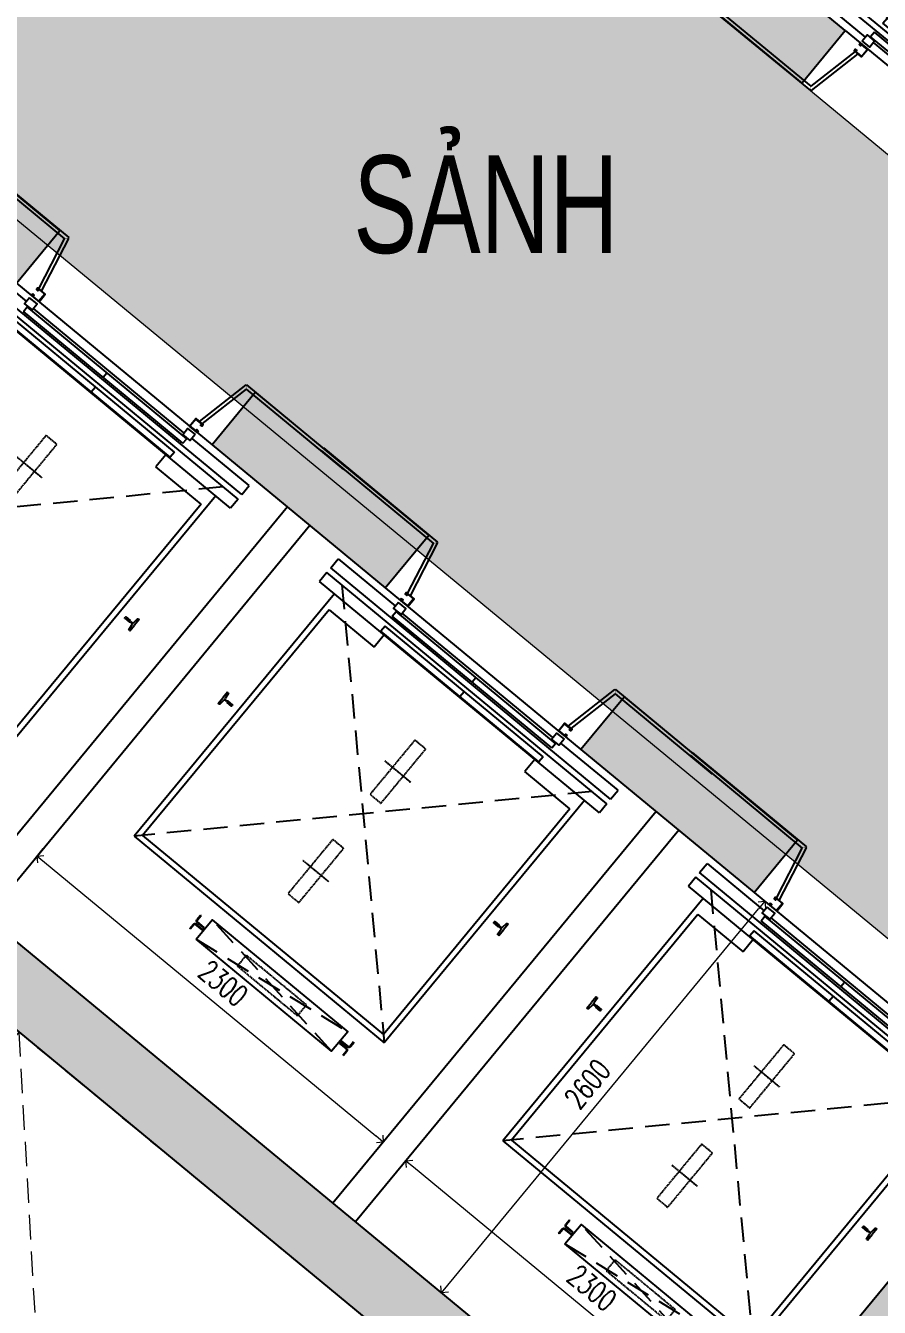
# Model space of a CAD drawing. Header units: millimetres. Extents: x -11451263 to 11578383104, y -507 to 1450429.
# Drawn here: x 11402655 to 11407028, y 1107144 to 1113707 of the extents above; entities that cross this region are included whole.
import ezdxf
from ezdxf.enums import TextEntityAlignment as Align

# ---------------------------------------------------------------- set-up
doc = ezdxf.new("R2010")
doc.units = ezdxf.units.MM
doc.header["$MEASUREMENT"] = 0
for name, pattern in [('DASH2-1', [3, 2, -1]), ('HIDDEN', [0.375, 0.25, -0.125]), ('xref.asix of  podium$0$xref.asix of  podium$0$CENTERX2', [4, 2.5, -0.5, 0.5, -0.5]), ('xref.asix of  podium$0$xref.asix of  podium$0$HIDDEN', [0.375, 0.25, -0.125]), ('xref.asix of  podium$0$xref.asix of  podium$0$PHANTOMX2', [5, 2.5, -0.5, 0.5, -0.5, 0.5, -0.5])]:
    doc.linetypes.add(name, pattern=pattern)
doc.layers.get('0').update_dxf_attribs({"linetype": 'CONTINUOUS', "lineweight": 13})
doc.layers.get('Defpoints').update_dxf_attribs({"color": 5, "linetype": 'CONTINUOUS', "lineweight": 13})
for name, color, linetype in [('A-WALL-PATT', 251, 'CONTINUOUS'), ('KT-Net cot vach', 6, 'CONTINUOUS'), ('KT-Text', 7, 'CONTINUOUS'), ('thang may block', 36, 'CONTINUOUS'), ('xref.asix of  podium$0$xref.asix of  podium$0$KC-Betong', 6, 'CONTINUOUS'), ('xref.asix of  podium$0$xref.asix of  podium$0$KT-Net manh', 139, 'CONTINUOUS'), ('xref.asix of  podium$0$xref.asix of  podium$0$KT-Noi that', 36, 'CONTINUOUS')]:
    doc.layers.add(name, color=color, linetype=linetype)
for name, color, linetype, lineweight in [('KT-Kich thuoc', 159, 'CONTINUOUS', 18), ('KT-Net thay', 7, 'CONTINUOUS', 25), ('KT-Net to mau', 159, 'CONTINUOUS', 18), ('KT-Vat lieu', 250, 'CONTINUOUS', 9), ('SPE-MEP-HVAC', 140, 'CONTINUOUS', 0)]:
    doc.layers.add(name, color=color, linetype=linetype, lineweight=lineweight)
doc.styles.add('xref.asix of  podium$0$xref.asix of  podium$0$DIM', font='vnsimli.shx', dxfattribs={"width": 0.7})
doc.styles.add('Xref.Asix of Basement B2$0$xref.N.Cot vach tang N2$0$DIM', font='vnsimli.shx', dxfattribs={"width": 0.7})
doc.styles.add('Xref_ST_MBDV Cot vach 30.7.2022$0$Arial', font='arial.ttf', dxfattribs={"width": 0.7})
doc.dimstyles.new('xref.asix of  podium$0$xref.asix of  podium$0$CCU 1-100 A1', dxfattribs={"dimscale": 100, "dimtxt": 2.2, "dimasz": 1, "dimexe": 1, "dimexo": 0, "dimgap": 1, "dimtad": 1, "dimdec": 0, "dimdsep": 46, "dimtxsty": 'xref.asix of  podium$0$xref.asix of  podium$0$DIM', "dimblk1": 'xref.asix of  podium$0$xref.asix of  podium$0$_ARCHTICK', "dimblk2": 'xref.asix of  podium$0$xref.asix of  podium$0$_ARCHTICK', "dimsah": 1, "dimcen": 0, "dimdle": 1, "dimclrd": 256, "dimclre": 256, "dimclrt": 31, "dimadec": 0, "dimazin": 0, "dimtfac": 1, "dimtdec": 0, "dimtix": 1, "dimtmove": 2, "dimatfit": 3, "dimldrblk": 'xref.asix of  podium$0$xref.asix of  podium$0$_ARCHTICK', "dimfxl": 0, "dimtolj": 1, "dimarcsym": 0})
doc.dimstyles.new('Xref.Asix of Basement B2$0$xref.N.Cot vach tang N2$0$CCU 1-100 A1', dxfattribs={"dimscale": 100, "dimtxt": 2.2, "dimasz": 1, "dimexe": 1, "dimexo": 0, "dimgap": 1, "dimtad": 1, "dimdec": 0, "dimdsep": 46, "dimtxsty": 'Xref.Asix of Basement B2$0$xref.N.Cot vach tang N2$0$DIM', "dimblk1": 'Xref.Asix of Basement B2$0$xref.N.Cot vach tang N2$0$_ARCHTICK', "dimblk2": 'Xref.Asix of Basement B2$0$xref.N.Cot vach tang N2$0$_ARCHTICK', "dimsah": 1, "dimcen": 0, "dimdle": 1, "dimclrd": 256, "dimclre": 256, "dimclrt": 31, "dimadec": 0, "dimazin": 0, "dimtfac": 1, "dimtdec": 0, "dimtix": 1, "dimtmove": 2, "dimatfit": 3, "dimldrblk": 'Xref.Asix of Basement B2$0$xref.N.Cot vach tang N2$0$_ARCHTICK', "dimfxl": 0, "dimtolj": 1, "dimarcsym": 0})

# ---------------------------------------------------------------- blocks, each defined once
blk = doc.blocks.new('xref.asix of  podium$0$xref.asix of  podium$0$_Open90')
at = {"color": 0, "linetype": 'ByBlock', "lineweight": -2}
for p, q in [((0, 0), (-1, 0)), ((-0.5, 0.5), (0, 0)), ((0, 0), (-0.5, -0.5))]:
    blk.add_line(p, q, dxfattribs=at)
blk = doc.blocks.new('*D119')
at = {"layer": 'Defpoints', "color": 5, "transparency": 16777216}
for p, q in [((-2230.006080747116, 1494.255069669336), (-2230.006080747116, 1595.840436879545)), ((-730.0060807466507, 1457.189424308017), (-730.0060807466507, 1595.840436879545)), ((-2180.006080747116, 1545.840436879545), (-1728.427059651197, 1545.840436879545)), ((-780.0060807466507, 1545.840436879545), (-1371.760392984531, 1545.840436879545))]:
    blk.add_line(p, q, dxfattribs=at)
at = {"layer": 'Defpoints', "color": 0, "transparency": 16777216}
for p in [(-2230.006080747116, 1545.840436879545), (-2230.006080747116, 1494.255069669336), (-730.0060807466507, 1457.189424308017)]:
    blk.add_point(p, dxfattribs=at)
at = {"layer": 'Defpoints', "color": 5, "transparency": 16777216, "xscale": 50, "yscale": 50, "zscale": 50, "rotation": 180}
blk.add_blockref('xref.asix of  podium$0$xref.asix of  podium$0$_Open90', (-2230.006080747116, 1545.840436879545), dxfattribs=at)
at = {"layer": 'Defpoints', "color": 5, "transparency": 16777216, "xscale": 50, "yscale": 50, "zscale": 50}
blk.add_blockref('xref.asix of  podium$0$xref.asix of  podium$0$_Open90', (-730.0060807466507, 1545.840436879545), dxfattribs=at)
at = {"layer": 'Defpoints', "color": 5, "transparency": 16777216, "insert": (-1550.093726317864, 1545.840436877683), "char_height": 110, "attachment_point": 5, "style": 'xref.asix of  podium$0$xref.asix of  podium$0$DIM'}
blk.add_mtext('\\A1;1500', dxfattribs=at)
blk = doc.blocks.new('xref.asix of  podium$0$xref.asix of  podium$0$_ARCHTICK')
at = {"color": 0, "linetype": 'ByBlock', "const_width": 0.15}
blk.add_lwpolyline([(-0.5, -0.5), (0.5, 0.5)], dxfattribs=at)
blk = doc.blocks.new('*D120')
at = {"layer": 'Defpoints', "color": 5, "transparency": 16777216}
for p, q in [((-879.0568600944248, 1950.00233189948), (-1000.17269061273, 1950.00233189948)), ((-950.1726906127304, 1900.00233189948), (-950.1726906127303, 1328.33566523095)), ((-950.1726906127301, 400.0023318976165), (-950.1726906127302, 971.668998564283)), ((-879.0568600944248, 350.0023318976165), (-1000.17269061273, 350.0023318976164))]:
    blk.add_line(p, q, dxfattribs=at)
at = {"layer": 'Defpoints', "color": 0, "transparency": 16777216}
for p in [(-879.0568600944248, 1950.00233189948), (-950.1726906127301, 350.0023318976164), (-879.0568600944248, 350.0023318976165)]:
    blk.add_point(p, dxfattribs=at)
at = {"layer": 'Defpoints', "color": 5, "transparency": 16777216, "xscale": 50, "yscale": 50, "zscale": 50}
for p, rotation in [((-950.1726906127304, 1950.00233189948), 90), ((-950.1726906127301, 350.0023318976164), 270)]:
    blk.add_blockref('xref.asix of  podium$0$xref.asix of  podium$0$_Open90', p, dxfattribs=dict(at, rotation=rotation))
at = {"layer": 'Defpoints', "color": 5, "transparency": 16777216, "insert": (-950.17269060947, 1150.002331897616), "char_height": 110, "attachment_point": 5, "rotation": 90, "style": 'xref.asix of  podium$0$xref.asix of  podium$0$DIM'}
blk.add_mtext('\\A1;1600', dxfattribs=at)
blk = doc.blocks.new('Xref.Asix of Basement B2$0$xref.N.Cot vach tang N2$0$_Open90')
at = {"color": 0, "linetype": 'ByBlock', "lineweight": -2}
for p, q in [((0, 0), (-1, 0)), ((-0.5, 0.5), (0, 0)), ((0, 0), (-0.5, -0.5))]:
    blk.add_line(p, q, dxfattribs=at)
blk = doc.blocks.new('*D471')
at = {"layer": 'Defpoints', "color": 5, "transparency": 16777216}
for p, q in [((-46564.31663281471, 13512.11581051), (-46515.26890077487, 13571.50731196042)), ((-46508.5544492053, 13501.11614674688), (-44812.23094779218, 12100.22850258378)), ((-44790.88751520962, 12047.55145198712), (-44741.83978257865, 12106.94295415334))]:
    blk.add_line(p, q, dxfattribs=at)
at = {"layer": 'Defpoints', "color": 0, "transparency": 16777216}
for p in [(-46564.31663281471, 13512.11581051), (-44790.88751520962, 12047.55145198712), (-44773.67813940063, 12068.39014576179)]:
    blk.add_point(p, dxfattribs=at)
at = {"layer": 'Defpoints', "color": 5, "transparency": 16777216}
for p, xscale, yscale, zscale, rotation in [((-46547.10725759686, 13532.95450356887), 49.99999999999999, 49.99999999999999, 49.99999999999999, 140.4488267603454), ((-44773.67813940063, 12068.39014576179), 50, 50, 50, 320.4488267603454)]:
    blk.add_blockref('Xref.Asix of Basement B2$0$xref.N.Cot vach tang N2$0$_Open90', p, dxfattribs=dict(at, xscale=xscale, yscale=yscale, zscale=zscale, rotation=rotation))
at = {"layer": 'Defpoints', "color": 5, "transparency": 16777216, "insert": (-45593.53214917257, 12881.63322228759), "char_height": 110, "attachment_point": 5, "rotation": 320.4488267603454, "style": 'Xref.Asix of Basement B2$0$xref.N.Cot vach tang N2$0$DIM'}
blk.add_mtext('\\A1;2300', dxfattribs=at)
blk = doc.blocks.new('Xref.Asix of Basement B2$0$xref.N.Cot vach tang N2$0$_ARCHTICK')
at = {"color": 0, "linetype": 'ByBlock', "const_width": 0.15}
blk.add_lwpolyline([(-0.5, -0.5), (0.5, 0.5)], dxfattribs=at)
blk = doc.blocks.new('*D472')
at = {"layer": 'Defpoints', "color": 5, "transparency": 16777216}
for p, q in [((-43064.007420972, 13503.32502597617), (-42780.91542181814, 13269.53702332444)), ((-44443.22442681506, 11335.18215114546), (-42851.30658702727, 13262.82257170873)), ((-44719.60197647661, 11498.57899034163), (-44436.50997519935, 11264.79098593632))]:
    blk.add_line(p, q, dxfattribs=at)
at = {"layer": 'Defpoints', "color": 0, "transparency": 16777216}
for p in [(-43064.007420972, 13503.32502597617), (-42819.46823023056, 13301.37538012116), (-44719.60197647661, 11498.57899034163)]:
    blk.add_point(p, dxfattribs=at)
at = {"layer": 'Defpoints', "color": 5, "transparency": 16777216, "xscale": 50, "yscale": 50, "zscale": 50}
for p, rotation in [((-42819.46823023056, 13301.37538012116), 50.44882679790669), ((-44475.06278361177, 11296.62934273303), 230.4488267979067)]:
    blk.add_blockref('Xref.Asix of Basement B2$0$xref.N.Cot vach tang N2$0$_Open90', p, dxfattribs=dict(at, rotation=rotation))
at = {"layer": 'Defpoints', "color": 5, "transparency": 16777216, "insert": (-43728.22640458726, 12365.8629107002), "char_height": 110, "attachment_point": 5, "rotation": 50.44882679790669, "style": 'Xref.Asix of Basement B2$0$xref.N.Cot vach tang N2$0$DIM'}
blk.add_mtext('\\A1;2600', dxfattribs=at)
blk = doc.blocks.new('*D473')
at = {"layer": 'Defpoints', "color": 5, "transparency": 16777216}
for p, q in [((-44675.2290222533, 11952.03632546682), (-44626.18129021503, 12011.42782691535)), ((-44619.46683864546, 11941.03666170181), (-42923.14333723356, 10540.14901753972)), ((-42901.79990465008, 10487.47196694417), (-42852.75217202002, 10546.86346910928))]:
    blk.add_line(p, q, dxfattribs=at)
at = {"layer": 'Defpoints', "color": 0, "transparency": 16777216}
for p in [(-44675.2290222533, 11952.03632546682), (-42884.590528842, 10508.31066071773), (-42901.79990465008, 10487.47196694417)]:
    blk.add_point(p, dxfattribs=at)
at = {"layer": 'Defpoints', "color": 5, "transparency": 16777216}
for p, xscale, yscale, zscale, rotation in [((-44658.01964703701, 11972.8750185238), 49.99999999999999, 49.99999999999999, 49.99999999999999, 140.4488267603454), ((-42884.590528842, 10508.31066071773), 50, 50, 50, 320.4488267603454)]:
    blk.add_blockref('Xref.Asix of Basement B2$0$xref.N.Cot vach tang N2$0$_Open90', p, dxfattribs=dict(at, xscale=xscale, yscale=yscale, zscale=zscale, rotation=rotation))
at = {"layer": 'Defpoints', "color": 5, "transparency": 16777216, "insert": (-43704.44453861334, 11321.55373724303), "char_height": 110, "attachment_point": 5, "rotation": 320.4488267603454, "style": 'Xref.Asix of Basement B2$0$xref.N.Cot vach tang N2$0$DIM'}
blk.add_mtext('\\A1;2300', dxfattribs=at)
blk = doc.blocks.new('*U445')
at = {"linetype": 'HIDDEN', "ltscale": 500}
for p, q in [((208.3691703915486, 3673.769493154182), (0, 0)), ((-1719.271257506377, 2081.851662129759), (1927.640427897925, 1591.917831024423))]:
    blk.add_line(p, q, dxfattribs=at)
blk.add_lwpolyline([(-1719.271257506377, 2081.851662129759), (208.3691703915486, 3673.769493154182), (1927.640427897925, 1591.917831024423), (0, 0)], close=True, dxfattribs=at)
blk = doc.blocks.new('WWW')
at = {"layer": 'Defpoints', "linetype": 'DASH2-1', "lineweight": 13, "ltscale": 1000, "flags": 128}
blk.add_lwpolyline([(11429816.83619249, 1022160.11654377), (11450185.49670112, 1019986.391927242), (11488615.66733754, 1021167.255579472), (11491469.21243858, 1024811.360972404), (11462655.78743005, 1159053.890039921), (11457975.31629252, 1176930.890178204), (11455625.97722399, 1177744.852323532), (11446686.1578691, 1170981.351434231), (11423166.61122441, 1153069.948107719), (11399484.09766066, 1135982.713739872, 0.6848770391193201), (11429816.83619249, 1022160.116543293)], format="xyb", dxfattribs=at)
blk = doc.blocks.new('hgjghj')
at = {"layer": 'A-WALL-PATT', "true_color": 0xf1f36d}
h = blk.add_hatch(color=51, dxfattribs=at)
h.dxf.hatch_style = 1
edge = h.paths.add_edge_path()
edge.add_line((11400417.05586829, 1114522.350381664), (11393729.01960206, 1120045.581987843))
edge.add_arc((11392149.10396375, 1120557.367867341), 1660.740259835773, 342.0511804980709, 379.3502188658068)
edge.add_arc((11397533.13523959, 1122828.642478871), 4187.139603217248, 140.7168945068903, 204.2689907995104, ccw=False)
edge.add_line((11394292.17639442, 1125479.741085247), (11406004.72675393, 1139669.725478306))
edge.add_arc((11408120.9540236, 1137814.948923545), 2814.003184967923, 115.4434671180532, 138.7669147827584, ccw=False)
edge.add_arc((11408115.79161046, 1137836.215813024), 2792.584686983439, 71.94266584896172, 115.53528081579589, ccw=False)
edge.add_line((11408981.40498902, 1140491.25681324), (11423513.44763289, 1135368.358255168))
edge.add_arc((11425517.46095461, 1142387.897456994), 7299.999999973054, 254.0664472672063, 262.0883661501967)
edge.add_arc((11425521.42779026, 1142381.825045945), 7294.532962953937, 262.0509395264984, 344.2586533052253)
edge.add_line((11432542.38819936, 1140402.854080646), (11435749.36737028, 1151752.125144082))
edge.add_line((11435749.36737028, 1151752.125144082), (11436166.57614448, 1151636.760471315))
edge.add_line((11436166.57614448, 1151636.760471315), (11436865.80121384, 1154156.690270835))
edge.add_line((11436865.80121384, 1154156.690270835), (11440536.37299814, 1153137.427071508))
edge.add_line((11440536.37299814, 1153137.427071508), (11441971.60424749, 1157548.418025512))
edge.add_line((11441971.60424749, 1157548.418025512), (11455125.33422193, 1153818.897437573))
edge.add_line((11455125.33422193, 1153818.897437573), (11454209.98407263, 1150585.612805712))
edge.add_line((11454209.98407263, 1150585.612805712), (11462721.75046521, 1148180.430388643))
edge.add_line((11462721.75046521, 1148180.430388643), (11463196.96368791, 1145975.824693159))
edge.add_line((11463196.96368791, 1145975.824693159), (11461019.48234244, 1138269.87590302))
edge.add_line((11461019.48234244, 1138269.87590302), (11461212.14889807, 1138215.432862774))
edge.add_line((11461212.14889807, 1138215.432862774), (11456484.44378505, 1121485.199508943))
edge.add_line((11456484.44378505, 1121485.199508943), (11433498.48707169, 1127980.375289916))
edge.add_line((11433498.48707169, 1127980.375289916), (11434360.13498955, 1131062.21576507))
edge.add_line((11434360.13498955, 1131062.21576507), (11430758.28740374, 1132085.485766223))
edge.add_arc((11430348.3651532, 1130642.584609345), 1500.000000001147, 74.14037105058911, 112.3576097474198)
edge.add_arc((11425517.45981355, 1142387.896593245), 11199.99999999515, 260.41868680835734, 292.3576097474101, ccw=False)
edge.add_line((11423653.25163431, 1131344.13238604), (11417121.09710871, 1133199.890468421))
edge.add_arc((11416828.42877972, 1131138.282557969), 2082.278061939741, 81.9202111196944, 134.1726098351656)
edge.add_line((11415377.45098069, 1132631.783597126), (11413602.48157145, 1130479.593746917))
edge.add_line((11413602.48157145, 1130479.593746917), (11412260.91782368, 1128863.988514861))
edge.add_line((11412260.91782368, 1128863.988514861), (11408249.28489205, 1124006.33463445))
edge.add_line((11408249.28489205, 1124006.33463445), (11414417.73426215, 1118912.197574505))
edge.add_line((11414417.73426215, 1118912.197574505), (11412507.43298836, 1116599.029136439))
edge.add_line((11412507.43298836, 1116599.029136439), (11406338.98360082, 1121693.166205778))
edge.add_line((11406338.98360082, 1121693.166205778), (11402391.02811761, 1116912.617240839))
edge.add_line((11402391.02811761, 1116912.617240839), (11410024.96139093, 1110608.228485444))
edge.add_line((11410024.96139093, 1110608.228485444), (11408053.24149849, 1108221.550500113))
edge.add_line((11408053.24149849, 1108221.550500113), (11400417.05586829, 1114522.350381664))
at = {"elevation": 0.01012449279239614}
blk.add_lwpolyline([(11423653.25163431, 1131344.13238604), (11417121.09710871, 1133199.890468421, 0.2320284830295415), (11415377.45098069, 1132631.783597126), (11413602.48157145, 1130479.593746917), (11412260.91782368, 1128863.988514861), (11408249.28489205, 1124006.33463445), (11414417.73426215, 1118912.197574505), (11412507.43298836, 1116599.029136439), (11406338.98360082, 1121693.166205778), (11402391.02811761, 1116912.617240839), (11410024.96139093, 1110608.228485444), (11408053.24149849, 1108221.550500113), (11400417.05586829, 1114522.350381664), (11393729.01960206, 1120045.581987843, 0.1642000361412027), (11393716.0304982, 1121107.640023872), (11393716.0304982, 1121107.640023872, -0.2846315268267962), (11394292.17639442, 1125479.741085247), (11406004.72675393, 1139669.725478306, -0.1021205252679971), (11406912.00107452, 1140356.020880795, -0.1925362293061953), (11408981.40498902, 1140491.25681324), (11423513.44763289, 1135368.358255168, 0.03501652560913594)], format="xyb", dxfattribs=at)
blk = doc.blocks.new('xref.asix of  podium$0$xref.asix of  podium$0$TM 1000kg')
at = {"layer": 'xref.asix of  podium$0$xref.asix of  podium$0$KT-Net manh'}
for p, q in [((-2849.992175524589, 2500.000000001863), (-2849.992175524589, 1742.237188449129)), ((-2831.992175524589, 2500.000000001863), (-2831.992175524123, 1754.380282491446)), ((-2499.99217552552, 1800), (-2500.000000003725, 500)), ((-2849.992175524589, 1742.237188449129), (-2846.992175522726, 1742.237188449129)), ((-2846.992175522726, 1742.237188449129), (-2846.99217552226, 1739.237188450992)), ((-2550.006080746651, 1674.237188450992), (-2846.99217552226, 1739.237188450992)), ((-2550.006080746651, 1692.663264481351), (-2831.992175524123, 1754.380282491446)), ((-2550.006080747116, 625.7628115508705), (-2846.992175522726, 560.7628115508705)), ((-2550.006080746651, 607.3367355205119), (-2831.992175524123, 545.6197175085545)), ((-2849.992175524123, 557.7628115508705), (-2846.992175522726, 557.7628115508705)), ((-2849.992175524589, -100), (-2849.992175524123, 557.7628115508705)), ((-2846.992175522726, 557.7628115508705), (-2846.992175522726, 560.7628115508705)), ((-2831.992175524589, -100), (-2831.992175524123, 545.6197175085545))]:
    blk.add_line(p, q, dxfattribs=at)
at = {"layer": 'xref.asix of  podium$0$xref.asix of  podium$0$KT-Net manh', "const_width": 2}
for points in [[(-2846.992175522726, 1742.237188449129), (-2831.992175524123, 1754.380282491446)], [(-2846.992175522726, 557.7628115508705), (-2831.992175524123, 545.6197175085545)]]:
    blk.add_lwpolyline(points, dxfattribs=at)
at = {"layer": 'xref.asix of  podium$0$xref.asix of  podium$0$KT-Net manh', "ltscale": 2}
for points in [[(-2510.006080746651, 1700.002331899479), (-2500.006080746185, 1700.002331899479), (-2500.006080746651, 1650.002331897616), (-2550.006080747116, 1650.002331897616), (-2550.006080747116, 1700.002331899479), (-2540.006080747116, 1700.002331897616), (-2540.006080746185, 1690.002331899479), (-2541.606080746744, 1690.002331897616), (-2541.606080746744, 1698.402331897989), (-2548.406080747023, 1698.402331897989), (-2548.406080746558, 1651.602331899107), (-2501.606080746744, 1651.602331899107), (-2501.606080746744, 1698.402331896126), (-2508.406080746558, 1698.402331897989), (-2508.406080746558, 1690.002331899479), (-2510.006080747116, 1690.002331895754)], [(-2510.006080747116, 599.9976681042463), (-2500.006080746651, 599.9976681042463), (-2500.006080747116, 649.9976681023836), (-2550.006080746185, 649.9976681042463), (-2550.006080746651, 599.9976681042463), (-2540.006080747116, 599.9976681042463), (-2540.006080747116, 609.9976681023836), (-2541.606080746744, 609.9976681042463), (-2541.606080746744, 601.5976681020111), (-2548.406080747023, 601.5976681038737), (-2548.406080746558, 648.3976681027561), (-2501.606080746744, 648.3976681046188), (-2501.606080746744, 601.5976681038737), (-2508.406080746558, 601.5976681038737), (-2508.406080747489, 609.9976681042463), (-2510.006080746651, 609.9976681042463)]]:
    blk.add_lwpolyline(points, close=True, dxfattribs=at)
at = {"layer": 'xref.asix of  podium$0$xref.asix of  podium$0$KT-Noi that', "linetype": 'Continuous', "ltscale": 2}
for p, q in [((-2460.006080746651, 2080.002331897616), (-2460.006080746651, 1700.002331897616)), ((-2400.006080747116, 2080.002331897616), (-2460.006080746651, 2080.002331897616)), ((-2400.006080746651, 220.0023318976164), (-2400.006080747116, 2080.002331897616)), ((-2370.006080746651, 220.002331899479), (-2370.006080747116, 2080.002331899479)), ((-2370.006080747116, 2080.002331899479), (-2310.006080746651, 2080.002331897616)), ((-2310.006080747116, 220.0023318976164), (-2310.006080746651, 2080.002331897616)), ((-2310.006080747116, 1981.002331897616), (-700.0060807466507, 1981.002331897616)), ((-700.0060807466507, 1981.002331897616), (-700.0060807466507, 319.0023318976164)), ((-2230.006080746651, 1950.002331897616), (-730.0060807471164, 1950.002331899479)), ((-2230.006080746651, 1950.002331897616), (-2230.006080747116, 1650.002331899479)), ((-730.0060807471164, 1950.002331899479), (-730.0060807471164, 350.0023318976164)), ((-2455.006080746185, 650.0023318976164), (-2455.006080746185, 1650.002331899479)), ((-2441.259975501802, 620.0023318976164), (-2441.259975501802, 1680.002331897616)), ((-2411.006080747116, 1680.002331897616), (-2441.259975501802, 1680.002331897616)), ((-2411.006080747116, 620.0023318976164), (-2411.006080747116, 1680.002331897616)), ((-2348.006080747116, 625.0023318976164), (-2348.006080746651, 1675.002331897616)), ((-2348.006080746651, 1675.002331897616), (-2314.006080747116, 1675.002331897616)), ((-2314.006080746185, 625.0023318976164), (-2314.006080747116, 1675.002331897616)), ((-2310.006080747116, 1650.002331899479), (-2230.006080747116, 1650.002331899479)), ((-2411.006080747116, 1150.002331897616), (-2441.259975501802, 1150.002331897616)), ((-2314.006080747116, 1150.002331899479), (-2348.006080746651, 1150.002331897616)), ((-2460.006080747116, 220.0023318976164), (-2460.006080747116, 600.0023318976164)), ((-2411.006080747116, 620.0023318976164), (-2441.259975501802, 620.0023318976164)), ((-2348.006080747116, 625.0023318976164), (-2314.006080746185, 625.0023318976164)), ((-2310.006080746185, 650.002331899479), (-2230.006080747116, 650.0023318976164)), ((-2230.006080746651, 350.0023318976164), (-2230.006080747116, 650.0023318976164)), ((-2230.006080746651, 350.0023318976164), (-730.0060807471164, 350.0023318976164)), ((-2310.006080746651, 319.0023318976164), (-700.0060807466507, 319.0023318976164)), ((-2400.006080746651, 220.0023318976164), (-2460.006080747116, 220.0023318976164)), ((-2370.006080746651, 220.002331899479), (-2310.006080747116, 220.0023318976164))]:
    blk.add_line(p, q, dxfattribs=at)
at = {"layer": 'xref.asix of  podium$0$xref.asix of  podium$0$KT-Noi that', "linetype": 'Continuous'}
for p, q in [((-1572.506080747116, 2077.002331897616), (-1572.506080747116, 2082.002331897616)), ((-1572.506080747116, 2082.002331897616), (-1535.006080747116, 2082.002331897616)), ((-1569.506080746651, 2074.002331899479), (-1540.066080747172, 2070.902331897989)), ((-1540.006080746651, 2021.002331899479), (-1540.006080746185, 2050.002331899479)), ((-1537.066080746707, 2054.123071327806), (-1537.066080746707, 2067.902331897989)), ((-1497.506080746651, 2082.002331897616), (-1535.006080747116, 2082.002331897616)), ((-1532.946080746595, 2054.123071325943), (-1532.946080747526, 2067.902331897989)), ((-1530.006080747116, 2021.002331899479), (-1530.006080746651, 2050.002331897616)), ((-1500.506080746185, 2074.002331899479), (-1529.946080746595, 2070.902331896126)), ((-1497.506080746651, 2077.002331899479), (-1497.506080746651, 2082.002331897616)), ((-1539.006080746651, 2020.002331897616), (-1535.006080746185, 2020.002331899479)), ((-1531.006080747116, 2020.002331897616), (-1535.006080746185, 2020.002331899479)), ((-603.506080746185, 1460.002341898158), (-574.4060807465576, 1460.002341898158)), ((-603.506080746185, 1456.802341897041), (-603.506080746185, 1460.002341898158)), ((-603.506080746185, 1456.802341897041), (-574.4060807465576, 1456.802341897041)), ((-568.206080746837, 1406.202341899276), (-568.206080746837, 1450.602341897786)), ((-565.0060807471164, 1406.202341897413), (-565.0060807471164, 1450.602341897786)), ((-555.0060807471164, 1406.202341897413), (-555.0060807471164, 1450.602341897786)), ((-551.8060807464644, 1406.202341897413), (-551.8060807464644, 1450.602341897786)), ((-516.506080746185, 1460.002341898158), (-545.6060807467438, 1460.002341896296)), ((-516.506080746185, 1456.802341898903), (-545.6060807467438, 1456.802341897041)), ((-516.506080746185, 1456.802341898903), (-516.506080746185, 1460.002341898158)), ((-558.0060807471164, 1403.202341897413), (-562.0060807466507, 1403.202341899276)), ((-558.0060807466507, 1400.002341898158), (-562.0060807471164, 1400.002341896296)), ((-568.2060807473026, 493.8023218978196), (-568.206080746837, 449.4023218974471)), ((-565.0060807466507, 493.8023218996823), (-565.006080746185, 449.4023218993098)), ((-558.006080746185, 500.0023218989372), (-562.0060807466507, 500.0023218989372)), ((-558.006080746185, 496.8023218978196), (-562.0060807466507, 496.8023218978196)), ((-555.0060807471164, 493.8023218978196), (-555.0060807471164, 449.4023218993098)), ((-551.8060807469301, 493.8023218996823), (-551.8060807469301, 449.4023218993098)), ((-603.506080746185, 443.2023218981922), (-574.4060807465576, 443.2023218981922)), ((-603.506080746185, 440.0023218989372), (-574.4060807465576, 440.0023218970746)), ((-516.5060807471164, 443.2023218963295), (-545.6060807467438, 443.2023218981922)), ((-516.5060807471164, 440.0023218970746), (-545.6060807467438, 440.0023218970746)), ((-1540.006080747116, 279.0023318976164), (-1540.006080747116, 250.0023318976164)), ((-1539.006080747116, 280.0023318976164), (-1535.006080747116, 280.0023318976164)), ((-1531.006080746651, 280.002331899479), (-1535.006080747116, 280.0023318976164)), ((-1530.006080747116, 279.0023318976164), (-1530.006080747116, 250.0023318976164)), ((-1572.506080746651, 223.0023318976164), (-1572.506080747116, 218.0023318976164)), ((-1572.506080747116, 218.0023318976164), (-1535.006080747116, 218.002331899479)), ((-1569.506080747116, 226.0023318976164), (-1540.066080746707, 229.1023318991065)), ((-1537.066080746707, 245.8815924711525), (-1537.066080746707, 232.1023318972439)), ((-1497.506080746185, 218.0023318976164), (-1535.006080747116, 218.002331899479)), ((-1532.946080746595, 245.8815924692899), (-1532.946080746595, 232.1023318991065)), ((-1500.506080747116, 226.0023318976164), (-1529.946080746595, 229.1023318972439)), ((-1497.506080747116, 223.0023318976164), (-1497.506080746185, 218.0023318976164))]:
    blk.add_line(p, q, dxfattribs=at)
at = {"layer": 'xref.asix of  podium$0$xref.asix of  podium$0$KT-Noi that', "linetype": 'xref.asix of  podium$0$xref.asix of  podium$0$HIDDEN', "ltscale": 500}
for p, q in [((-2370.006080746651, 1981.002331899479), (-700.0060807466507, 319.0023318976164)), ((-2370.006080746651, 319.002331899479), (-700.0060807466507, 1981.002331897616)), ((-495.0060807471164, 1400.002331897616), (-625.0060807471164, 500.0023318976164)), ((-495.0060807471164, 500.0023318976164), (-625.0060807471164, 1400.002331897616))]:
    blk.add_line(p, q, dxfattribs=at)
at = {"layer": 'xref.asix of  podium$0$xref.asix of  podium$0$KT-Noi that', "linetype": 'xref.asix of  podium$0$xref.asix of  podium$0$CENTERX2'}
for p, q in [((-1815.006080747116, 1236.002331897616), (-1815.006080747116, 1066.653990868479)), ((-1155.006080747116, 1236.002331897616), (-1155.006080746651, 1066.653990868479))]:
    blk.add_line(p, q, dxfattribs=at)
at = {"layer": 'xref.asix of  podium$0$xref.asix of  podium$0$KT-Noi that', "linetype": 'Continuous', "ltscale": 2}
for points in [[(-2485.006080748513, 1700.002331897616), (-2445.006080748979, 1700.002331897616), (-2445.006080748979, 1650.002331897616), (-2485.006080748048, 1650.002331897616)], [(-495.0060807471164, 1400.002331897616), (-625.0060807471164, 1400.002331897616), (-625.0060807471164, 500.0023318976164), (-495.0060807471164, 500.0023318976164)], [(-2485.006080748513, 600.0023318976164), (-2445.006080748048, 600.0023318976164), (-2445.006080748048, 650.0023318976164), (-2485.006080748048, 650.0023318976164)]]:
    blk.add_lwpolyline(points, close=True, dxfattribs=at)
at = {"layer": 'xref.asix of  podium$0$xref.asix of  podium$0$KT-Noi that', "linetype": 'xref.asix of  podium$0$xref.asix of  podium$0$PHANTOMX2'}
for points in [[(-1635.006080747116, 1186.002331897616), (-1635.006080746651, 1114.002331897616), (-1995.006080746185, 1114.002331899479), (-1995.006080747116, 1186.002331897616)], [(-975.0060807471164, 1186.002331897616), (-975.0060807471164, 1114.002331899479), (-1335.006080746651, 1114.002331899479), (-1335.006080747116, 1186.002331899479)], [(-524.0060807471164, 1150.002331897616), (-524.0060807466507, 750.0023318976164), (-596.0060807466507, 750.002331899479), (-596.006080746185, 1150.002331897616)]]:
    blk.add_lwpolyline(points, close=True, dxfattribs=at)
at = {"layer": 'xref.asix of  podium$0$xref.asix of  podium$0$KT-Noi that', "linetype": 'Continuous'}
for centre, radius, start, end in [((-1569.506080746651, 2077.002331899479), 2.999999999999999, 180, 270), ((-1540.066080746707, 2067.902331897989), 2.999999999999999, 0, 90), ((-1542.280197382439, 2054.733994737267), 5.249784729042549, 295.669721089052, 353.317283601595), ((-1529.946080746595, 2067.902331897989), 2.999999999999999, 90, 180), ((-1527.731964111794, 2054.73399473913), 5.249784729042549, 186.682716398405, 244.3302788869008), ((-1500.506080747116, 2077.002331899479), 2.999999999999999, 270, 0), ((-1539.006080746651, 2021.002331899479), 0.9999999999999998, 180, 270), ((-1531.006080747116, 2021.002331897616), 0.9999999999999998, 270, 0), ((-574.4060807465576, 1450.602341897786), 9.399999999997842, 0, 90), ((-574.4060807465576, 1450.602341897786), 6.199999999997338, 0, 90), ((-545.6060807467438, 1450.602341897786), 9.400000000001473, 90, 180), ((-545.6060807467438, 1450.602341897786), 6.200000000004373, 90, 180), ((-562.0060807466507, 1406.202341897413), 6.200000000000758, 180, 270), ((-562.0060807466507, 1406.202341897413), 2.999999999999834, 180, 270), ((-558.006080746185, 1406.202341899276), 3.000000000000044, 270, 0), ((-558.006080746185, 1406.202341899276), 6.199999999997129, 270, 0), ((-562.006080746185, 493.8023218996823), 6.200000000000758, 90, 180), ((-562.006080746185, 493.8023218996823), 2.999999999999834, 90, 180), ((-558.0060807471164, 493.8023218978196), 6.199999999997129, 0, 90), ((-558.0060807471164, 493.8023218978196), 3.000000000000044, 0, 90), ((-574.4060807470232, 449.4023218974471), 6.199999999997338, 270, 0), ((-574.4060807470232, 449.4023218974471), 9.399999999997842, 270, 0), ((-545.6060807467438, 449.4023218993098), 9.400000000001473, 180, 270), ((-545.6060807467438, 449.4023218993098), 6.200000000004373, 180, 270), ((-1539.006080747116, 279.0023318976164), 0.9999999999999998, 90, 180), ((-1531.006080746651, 279.0023318976164), 0.9999999999999998, 0, 90), ((-1569.506080747116, 223.0023318957537), 2.999999999999999, 90, 180), ((-1540.066080746707, 232.1023318991065), 2.999999999999999, 270, 0), ((-1542.280197382439, 245.2706690579653), 5.249784729042549, 6.68271639840503, 64.33027888690081), ((-1527.731964110862, 245.2706690579653), 5.249784729042549, 115.669721089052, 173.317283601595), ((-1529.946080746595, 232.1023318991065), 2.999999999999999, 180, 270), ((-1500.506080746651, 223.0023318976164), 2.999999999999999, 0, 90)]:
    blk.add_arc(centre, radius, start, end, dxfattribs=at)
at = {"layer": 'Defpoints', "color": 5}
for base, p1, p2, angle, picture, middle in [((-950.1726906127301, 350.0023318976164), (-879.0568600944243, 1950.002331899479), (-879.0568600944243, 350.0023318976164), 90, '*D120', (-950.17269060947, 1150.002331897616)), ((-2230.006080747116, 1545.840436879545), (-730.0060807466507, 1457.189424308017), (-2230.006080747116, 1494.255069669336), 180, '*D119', (-1550.093726317864, 1545.840436877683))]:
    dim = blk.add_linear_dim(base=base, p1=p1, p2=p2, angle=angle, dimstyle='xref.asix of  podium$0$xref.asix of  podium$0$CCU 1-100 A1', override={"dimscale": 50, "dimblk1": 'xref.asix of  podium$0$xref.asix of  podium$0$_Open90', "dimblk2": 'xref.asix of  podium$0$xref.asix of  podium$0$_Open90', "dimclrd": 5, "dimclre": 5, "dimclrt": 5, "dimlwd": 65535, "dimlwe": 65535}, dxfattribs=at)
    dim.commit()
    dim.dimension.update_dxf_attribs({"geometry": picture, "text_midpoint": middle, "dimtype": 128})
blk = doc.blocks.new('gfdgdfg')
at = {"layer": 'KT-Vat lieu'}
h = blk.add_hatch(dxfattribs=at)
h.set_pattern_fill('BTCT', color=256, scale=40, angle=45)
h.set_pattern_definition([(94.99999999999991, (0, 0), (220.6207996688883, 185.122831524787), [30, -329.9999999999999]), (40.00000000000002, (0, 0), (-251.9968669563544, 173.5072598392109), [24, -264]), (145.4514, (18.38506481051445, 15.42690339032561), (-31.37578744777068, 358.6301128797879), [25.496076, -280.4568448]), (91.18419999999992, (-56.56854249536991, 56.56854249490425), (348.6772000364789, 255.0455060785893), [44.99999999999998, -494.9999999999998]), (141.6356, (-27.51209593378007, 77.822316323407), (-11.15960598922027, 539.8846757617431), [38.2441152, -420.6852]), (36.18420000000004, (-56.56854249536991, 56.56854249490425), (-11.16002754930105, 539.8846671660984), [36, -396]), (66, (-14.14213562384248, 70.71067811874673), (282.708628845721, 54.95299058710798), [29.99999999999998, -329.9999999999996]), (11.00000000000003, (-14.14213562384248, 70.71067811874673), (-136.2834372247816, 273.9233741595065), [24, -264]), (116.4514, (9.416919730603695, 75.29007897595875), (146.4254468053138, 328.8762478957721), [25.496076, -280.4568448]), (82.50000000000001, (0, 0), (-90.71727412253608, 97.5959270450189), [0, -260.7999999999996, 0, -267.9999999999996, 0, -264.9999999999996]), (52.49999999999999, (0, 0), (-37.14917688098404, 185.9637799601454), [0, -152.8, 0, -254.8, 0, -101]), (12.5, (-63.07392488233745, -63.07392488187179), (157.3672669276824, 144.6083047259443), [0, -100, 0, -312, 0, -414]), (2.499999999999997, (-91.3581961300224, -91.35819612932391), (136.6359932793865, 193.2639227495796), [0, -130, 0, -207.2, 0, -294]), (90, (0, 0), (-150, 0), []), (90, (49.99999991618097, 49.99999991618097), (-150, 0), [])])
h.paths.add_polyline_path([(-39508.255445363, 22563.38312553405), (-38582.98802569136, 21799.26258404064), (-38391.95788596943, 22030.57943538879), (-39317.22530563921, 22794.69997688197)], flags=17)
h.paths.add_polyline_path([(-44991.40613243356, 23265.6537061003), (-43296.67857833207, 21866.08407005714), (-45175.14161892235, 19591.46836512326), (-44519.74383975193, 19050.21627475671), (-44296.87534340844, 19320.08593466226), (-44682.40346270427, 19638.46952871024), (-43026.80891844258, 21643.21557372692), (-37475.62456142157, 17058.83913436462), (-39131.21910585463, 15054.09308948857), (-39516.32711593434, 15372.12974157254), (-39739.19561227784, 15102.26008166699), (-39084.21794125065, 14561.35493237828), (-36982.88640527613, 17105.8402980126), (-38561.53545922227, 18409.54795091739), (-36714.91069108807, 20645.61094967136), (-37389.58484966122, 21202.7821799675), (-37580.61498938315, 20971.46532861958), (-37175.81049389951, 20637.16259081056), (-38831.40511937067, 18632.41644746112), (-44498.6679773964, 23312.65487066447), (-42843.0734331347, 25317.40091568138), (-42438.26895018481, 24983.09816279868), (-42247.23881046288, 25214.41501414659), (-42921.91295650229, 25771.58625951689)])
h.paths.add_polyline_path([(-40518.70020643435, 16199.92706985539), (-41405.41473556682, 16932.20921589504), (-41628.28323175199, 16662.33955617971), (-40741.56870277785, 15930.05740994983)], flags=17)
h.paths.add_polyline_path([(-42407.78775791638, 17760.00648821681), (-43294.50238870643, 18492.28871852788), (-43517.37088504992, 18222.41905862303), (-42630.65625425987, 17490.13682831102)], flags=17)
edge = h.paths.add_edge_path(flags=17)
edge.add_line((-40319.59834194742, 23622.49723230326), (-41244.86577415466, 24386.61775872577))
edge.add_line((-41435.89591387659, 24155.30090737762), (-40510.62849600054, 23391.18036360224))
edge.add_line((-41244.86577415466, 24386.61775872554), (-41435.89591387659, 24155.30090737739))
edge.add_line((-40510.62848166935, 23391.18038095511), (-40319.59834194742, 23622.49723230302))
h = blk.add_hatch(dxfattribs=at)
h.set_pattern_fill('BTCT', color=256, scale=40, angle=45)
h.set_pattern_definition([(94.99999999999984, (42495.25526371226, -80632.6591844745), (220.6207996688883, 185.122831524787), [29.99999999999999, -329.9999999999999]), (40.00000000000002, (42495.25526371226, -80632.6591844745), (-251.9968669563544, 173.5072598392109), [24, -264]), (145.4514, (42513.64032852277, -80617.23228108417), (-31.37578744777068, 358.6301128797879), [25.496076, -280.4568448]), (91.18419999999917, (42438.68672121689, -80576.0906419796), (348.6772000364789, 255.0455060785893), [44.99999999999994, -494.9999999999995]), (141.6356, (42467.74316777848, -80554.83686815097), (-11.15960598922027, 539.8846757617431), [38.2441152, -420.6852]), (36.18420000000004, (42438.68672121689, -80576.0906419796), (-11.16002754930105, 539.8846671660984), [36, -396]), (66, (42481.11312808841, -80561.94850635587), (282.708628845721, 54.95299058710798), [29.99999999999976, -329.9999999999962]), (11.00000000000003, (42481.11312808841, -80561.94850635587), (-136.2834372247816, 273.9233741595065), [24, -264]), (116.4514, (42504.67218344472, -80557.36910549854), (146.4254468053138, 328.8762478957721), [25.496076, -280.4568448]), (82.50000000000001, (42495.25526371226, -80632.6591844745), (-90.71727412253608, 97.5959270450189), [0, -260.7999999999961, 0, -267.9999999999962, 0, -264.9999999999962]), (52.49999999999999, (42495.25526371226, -80632.6591844745), (-37.14917688098404, 185.9637799601454), [0, -152.8, 0, -254.8, 0, -101]), (12.5, (42432.18133882992, -80695.73310935637), (157.3672669276824, 144.6083047259443), [0, -100, 0, -312, 0, -414]), (2.499999999999997, (42403.89706758223, -80724.01738060382), (136.6359932793865, 193.2639227495796), [0, -130, 0, -207.2, 0, -294]), (90, (42495.25526371226, -80632.6591844745), (-150, 0), []), (90, (42545.25526362844, -80582.65918455843), (-150, 0), [])])
h.paths.add_polyline_path([(-43538.58443160355, 14349.17137496243), (-43761.45292946696, 14079.3017163123), (-42874.73840461671, 13347.01956508844), (-42651.8699067533, 13616.88922373904)], flags=17)
h.paths.add_polyline_path([(-41486.8373029884, 12200.83871894144), (-43142.43185868114, 10196.09268312179), (-48694.03619723395, 14780.81601193943), (-47038.44164168276, 16785.56204752554), (-46652.91352401674, 16467.17845117301), (-46430.04502615333, 16737.04810982361), (-47085.44280229323, 17278.3002038938), (-49186.77435373515, 14733.81485116808), (-43095.43069785647, 9703.354526819894), (-40994.09914649464, 12247.83987974562), (-41649.49688890576, 12789.09194596275), (-41872.36538676918, 12519.22228731238)])
h.paths.add_polyline_path([(-45650.5405739788, 15639.38122939435), (-44763.8259473145, 14907.09899408789), (-44540.95744944923, 15176.96865273919), (-45427.67207611538, 15909.25088804448)], flags=17)
at = {"layer": 'KT-Net cot vach', "ltscale": 0.5}
for p, q in [((-45427.67207611538, 15909.25088804448), (-45650.5405739788, 15639.38122939435)), ((-44540.95744944923, 15176.96865273919), (-45427.67207611538, 15909.25088804448)), ((-45650.5405739788, 15639.38122939435), (-44763.8259473145, 14907.09899408789)), ((-44763.8259473145, 14907.09899408789), (-44540.95744944923, 15176.96865273919)), ((-43538.58443160355, 14349.17137496243), (-43761.45292946696, 14079.30171631207)), ((-42651.8699067533, 13616.88922373904), (-43538.58443160355, 14349.17137496243)), ((-43761.45292946696, 14079.3017163123), (-42874.73840461671, 13347.01956508844)), ((-42874.73840461671, 13347.01956508844), (-42651.8699067533, 13616.88922373904))]:
    blk.add_line(p, q, dxfattribs=at)
blk.add_lwpolyline([(-41486.8373029884, 12200.83871894144), (-43142.43185868114, 10196.09268312179), (-48694.03619723395, 14780.81601193943), (-47038.44164168276, 16785.56204752554), (-46652.91352401674, 16467.17845117301), (-46430.04502615333, 16737.04810982361), (-47085.44280229323, 17278.3002038938), (-49186.77435373515, 14733.81485116808), (-43095.43069785647, 9703.354526819894), (-40994.09914649464, 12247.83987974562), (-41649.49688890576, 12789.09194596275), (-41872.36538676918, 12519.22228731238)], close=True, dxfattribs=at)
at = {"layer": 'KT-Net thay', "elevation": 2.151465542302508e-08}
for points in [[(-45265.01245626248, 15320.99763299851), (-46920.60701176338, 13316.25159736909)], [(-45149.35403112508, 15225.48256248585), (-46804.94858662598, 13220.73652685643)], [(-43375.9249135647, 13760.91820399882), (-45031.51946906559, 11756.17216836917)], [(-43260.26648842916, 13665.40313348616), (-44915.86104393005, 11660.65709785651)]]:
    blk.add_lwpolyline(points, dxfattribs=at)
at = {"layer": 'xref.asix of  podium$0$xref.asix of  podium$0$KC-Betong'}
for p, q in [((-42407.78775791638, 17760.00648821681), (-43294.50238870643, 18492.28871852788)), ((-43517.37088504992, 18222.41905862303), (-42630.65625425987, 17490.13682831102)), ((-42630.65625425987, 17490.13682831102), (-42407.78775791638, 17760.00648821681))]:
    blk.add_line(p, q, dxfattribs=at)
at = {"layer": 'thang may block', "xscale": -0.9999999999999999, "rotation": 50.42869130831004}
for p in [(-46857.86251179874, 13393.60819094162, 2.294150591217038e-08), (-44968.77490999736, 11833.52869530208, 2.295002746036427e-08), (-43079.68730819412, 10273.44919966278, 2.268637677145705e-08)]:
    blk.add_blockref('xref.asix of  podium$0$xref.asix of  podium$0$TM 1000kg', p, dxfattribs=at)
at = {"layer": 'xref.asix of  podium$0$xref.asix of  podium$0$KT-Noi that', "rotation": 50.4689621673074}
blk.add_blockref('xref.asix of  podium$0$xref.asix of  podium$0$TM 1000kg', (-39428.39153950103, 18542.33403728809), dxfattribs=at)
at = {"layer": 'Defpoints', "color": 5}
for base, p1, p2, angle, picture, middle in [((-44773.67813940063, 12068.39014576179, 2.151465542302508e-08), (-46564.31663281471, 13512.11581051, 2.151465542302508e-08), (-44790.88751520962, 12047.55145198712, 2.151465542302508e-08), 140.4488267603454, '*D471', (-45593.53214917257, 12881.63322228759, 2.151465542302508e-08)), ((-42819.46823023056, 13301.37538012116, 2.151465542302508e-08), (-44719.60197647661, 11498.57899034163, 2.151465542302508e-08), (-43064.00742097199, 13503.32502597617, 2.151465542302508e-08), 50.44882679790669, '*D472', (-43728.22640458726, 12365.8629107002, 2.151465542302508e-08)), ((-42884.590528842, 10508.31066071773, 2.151465542302508e-08), (-44675.2290222533, 11952.03632546682, 2.151465542302508e-08), (-42901.79990465008, 10487.47196694417, 2.151465542302508e-08), 140.4488267603454, '*D473', (-43704.44453861334, 11321.55373724303, 2.151465542302508e-08))]:
    dim = blk.add_linear_dim(base=base, p1=p1, p2=p2, angle=angle, dimstyle='Xref.Asix of Basement B2$0$xref.N.Cot vach tang N2$0$CCU 1-100 A1', override={"dimscale": 50, "dimblk1": 'Xref.Asix of Basement B2$0$xref.N.Cot vach tang N2$0$_Open90', "dimblk2": 'Xref.Asix of Basement B2$0$xref.N.Cot vach tang N2$0$_Open90', "dimclrd": 5, "dimclre": 5, "dimclrt": 5, "dimlwd": 65535, "dimlwe": 65535}, dxfattribs=at)
    dim.commit()
    dim.dimension.update_dxf_attribs({"geometry": picture, "text_midpoint": middle})

msp = doc.modelspace()

# ---------------------------------------------------------------- block references
at = {"layer": 'KT-Kich thuoc'}
msp.add_blockref('WWW', (0, 0), dxfattribs=at)
at = {"layer": 'KT-Net thay'}
msp.add_blockref('gfdgdfg', (11449260.89648508, 1095921.579832584), dxfattribs=at)
at = {"layer": 'KT-Net to mau'}
msp.add_blockref('hgjghj', (0.0007611755281686783, -0.0002150859218090773), dxfattribs=at)
at = {"layer": 'SPE-MEP-HVAC', "linetype": 'HIDDEN', "ltscale": 1000, "xscale": -1}
msp.add_blockref('*U445', (11402828.57354649, 1104878.974861988, -2.128607811512162e-08), dxfattribs=at)

# ---------------------------------------------------------------- texts
at = {"layer": 'KT-Text', "style": 'Xref_ST_MBDV Cot vach 30.7.2022$0$Arial', "width": 0.7}
msp.add_text('SẢNH ', height=500, dxfattribs=at).set_placement((11405080.79591086, 1112542.591914958), align=Align.CENTER)

doc.saveas('drawing.dxf')
